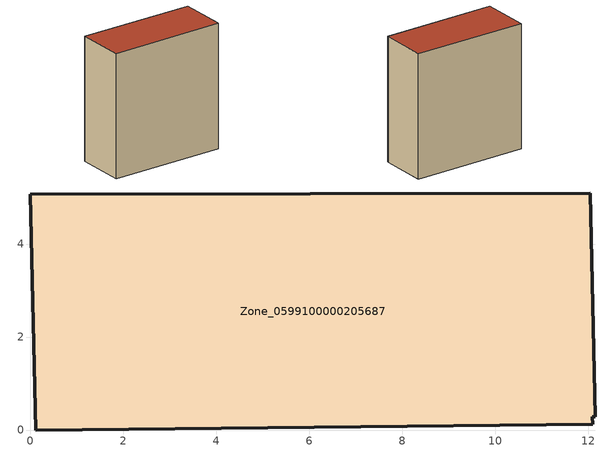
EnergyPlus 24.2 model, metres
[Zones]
Zone_0599100000205687
 floor ground (C_G): 0.12,0 0,5.07 12.05,5.1 12.15,0.29 12.09,0.29 12.1,0.13 z0
 wall outside (C_F): 0,5.07 0.12,0 12.1,0.13 12.09,0.29 12.15,0.29 12.05,5.1 0,5.07 z0:13.14
 roof outside (C_R): 0.12,0 12.1,0.13 12.09,0.29 12.15,0.29 12.05,5.1 0,5.07 z13.14
[BUILDING]
Pand.0599100000205687: North Axis=0; Terrain=City; Loads Convergence Tolerance Value=0.04; Temperature Convergence Tolerance Value=0.4; Solar Distribution=FullExterior; Maximum Number of Warmup Days=25; Minimum Number of Warmup Days=1
[Site:Location]
Rotterdam.The.Hague.AP_ZH_NLD Design_Conditions: Latitude=51.96; Longitude=4.45; Time Zone=1; Elevation=-4.5
[SITE:GROUNDTEMPERATURE:BUILDINGSURFACE]
18, 18, 18, 18, 18, 18, 18, 18, 18, 18, 18, 18
[MATERIAL] Thermal Absorptance=0.9; Solar Absorptance=0.7; Visible Absorptance=0.7
Name | Roughness | Thickness | Conductivity | Density | Specific Heat
G.TI.1946 | MediumSmooth | 0.15 | 1 | 540 | 1210
F.TI.1946 | Rough | 0.3 | 0.857143 | 1920 | 840
R.TI.1946 | MediumRough | 0.2 | 0.1 | 1500 | 1000
[CONSTRUCTION]
C_G: G.TI.1946
C_F: F.TI.1946
C_R: R.TI.1946
[ZONE]
Zone_0599100000205687: Type=1; Multiplier=1; Ceiling Height=Autocalculate; Volume=Autocalculate; Floor Area=autocalculate; Part of Total Floor Area=Yes
[ZONEINFILTRATION:DESIGNFLOWRATE]
Infil_Zone_0599100000205687: Zone or ZoneList or Space or SpaceList=Zone_0599100000205687; Schedule=AlwaysOn; Design Flow Rate Calculation Method=Flow/Area; Flow Rate per Floor Area=0.003; Constant Term Coefficient=1; Temperature Term Coefficient=0; Velocity Term Coefficient=0; Velocity Squared Term Coefficient=0
[HVACTEMPLATE:ZONE:IDEALLOADSAIRSYSTEM]
Zone_0599100000205687: Maximum Heating Supply Air Temperature=50; Minimum Cooling Supply Air Temperature=13; Maximum Heating Supply Air Humidity Ratio=0.0156; Minimum Cooling Supply Air Humidity Ratio=0.0077; Heating Limit=NoLimit; Cooling Limit=NoLimit; Dehumidification Control Type=ConstantSensibleHeatRatio; Cooling Sensible Heat Ratio=0.7; Dehumidification Setpoint=60; Humidification Control Type=None; Humidification Setpoint=30; Outdoor Air Method=None; Outdoor Air Flow Rate per Person=0.00944; Outdoor Air Flow Rate per Zone Floor Area=0; Outdoor Air Flow Rate per Zone=0; Demand Controlled Ventilation Type=None; Outdoor Air Economizer Type=NoEconomizer; Heat Recovery Type=None; Sensible Heat Recovery Effectiveness=0.7; Latent Heat Recovery Effectiveness=0.65
[ZONECONTROL:THERMOSTAT]
ThermostatControl_Zone_0599100000205687: Zone or ZoneList=Zone_0599100000205687; Control Type Schedule=DualSetpointControlType; Control 1=Thermostat_Zone_0599100000205687; Temperature Difference Between Cutout And Setpoint=0
[THERMOSTATSETPOINT:DUALSETPOINT]
Thermostat_Zone_0599100000205687: Heating Setpoint Temperature Schedule=HeatingSetpoint_Zone_0599100000205687; Cooling Setpoint Temperature Schedule=CoolingSetpoint_Zone_0599100000205687
[SCHEDULE:COMPACT]
HeatingSetpoint_Zone_0599100000205687: Through: 12/31, For: AllDays, Until: 24:00, 21
CoolingSetpoint_Zone_0599100000205687: Through: 12/31, For: AllDays, Until: 24:00, 24
DualSetpointControlType: Through: 12/31, For: AllDays, Until: 24:00, 4
AlwaysOn: Through: 12/31, For: AllDays, Until: 24:00, 1
